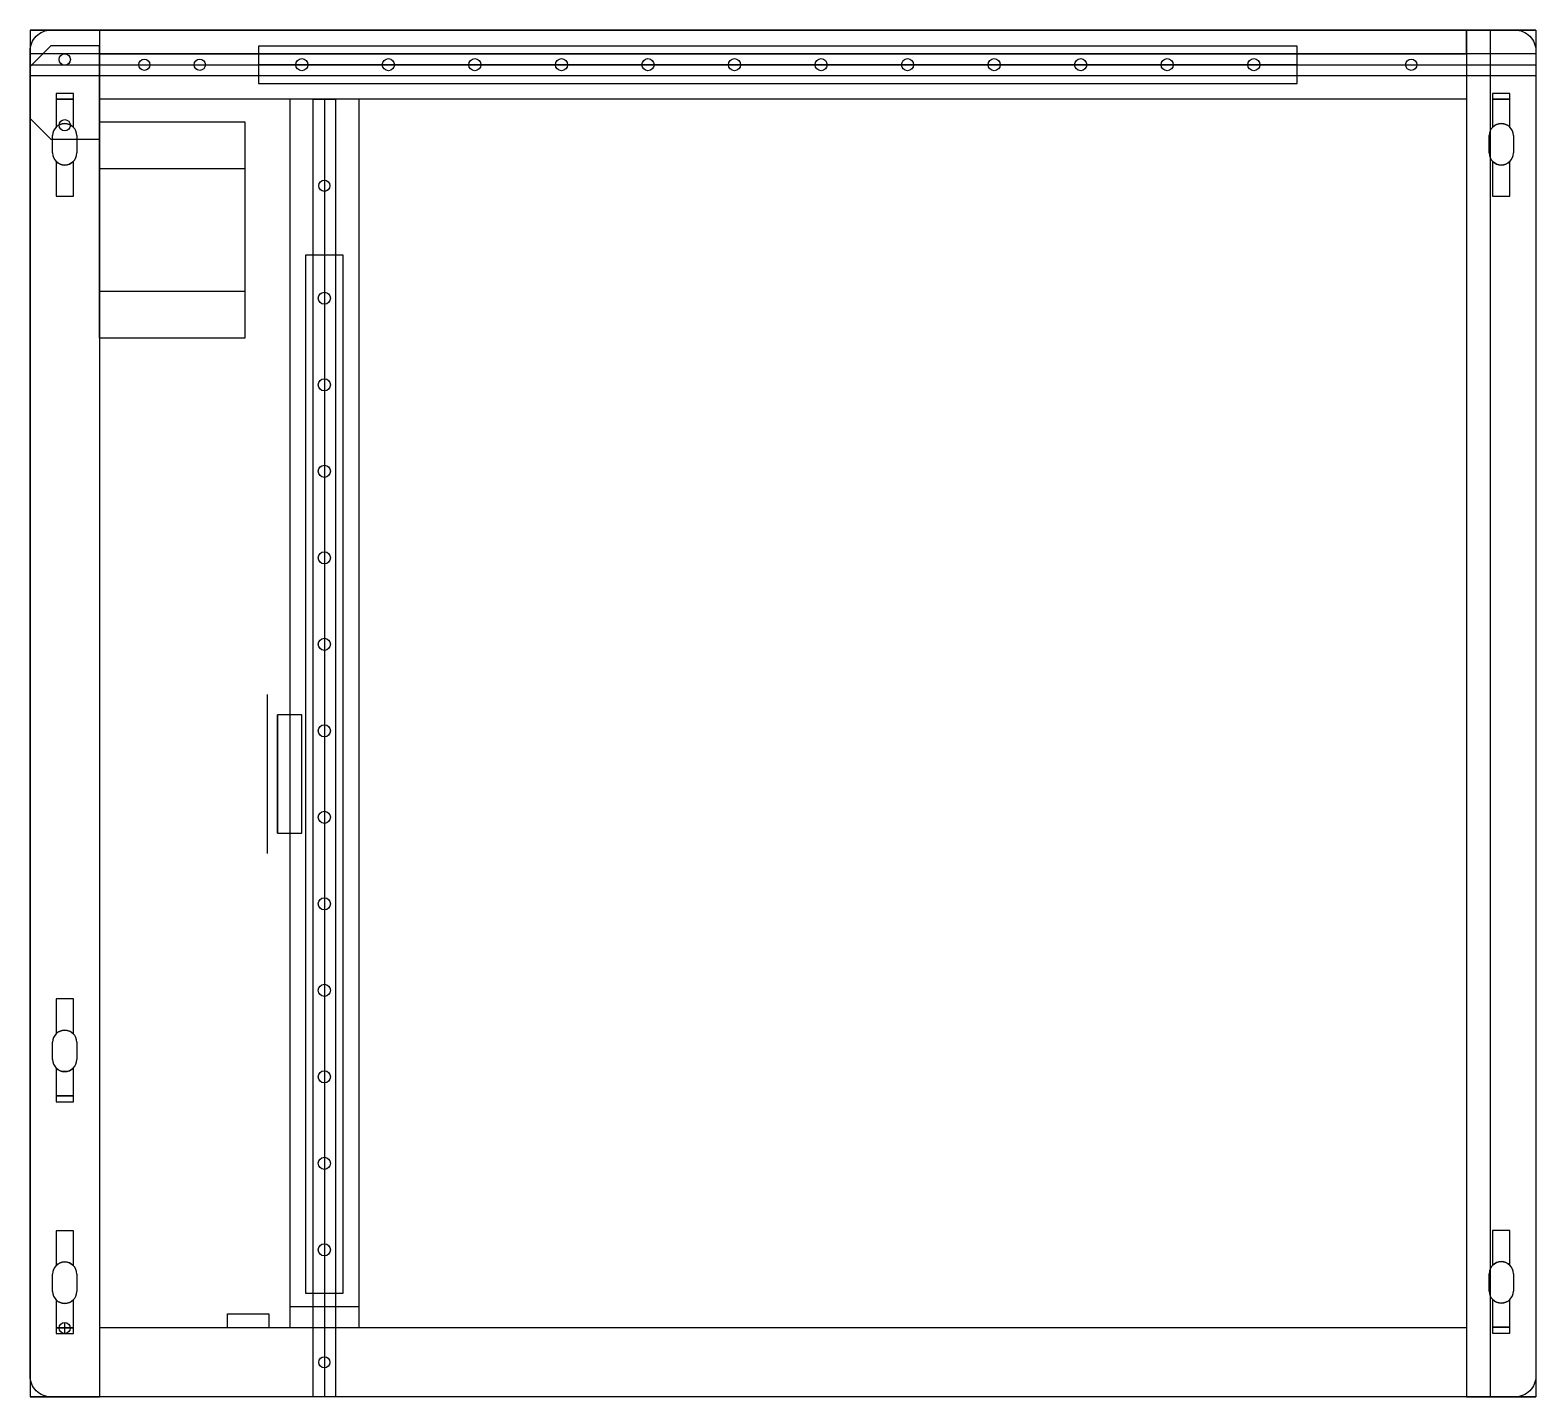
# Model space of a CAD drawing. Header units: millimetres. Extents: x -217 to 218, y -354 to 41.
import ezdxf

# ---------------------------------------------------------------- set-up
doc = ezdxf.new("R2010")
doc.units = ezdxf.units.MM
doc.layers.get('0').update_dxf_attribs({"linetype": 'CONTINUOUS'})

msp = doc.modelspace()

# ---------------------------------------------------------------- linework, layer by layer
for p, q in [((-217.39, 41.49), (-217.39, -353.51)), ((-209.89, 41.49), (-204.89, 41.49)), ((197.61, 41.49), (-197.39, 41.49)), ((-197.39, 41.49), (-197.39, -353.51)), ((197.61, 41.49), (197.61, -353.51)), ((205.11, 41.49), (210.11, 41.49)), ((217.61, 41.49), (217.61, -353.51)), ((-217.39, 31.49), (217.61, 31.49)), ((148.61, 31.49), (-151.39, 31.49)), ((197.61, 21.49), (-197.39, 21.49)), ((-142.39, 21.49), (-142.39, -333.51)), ((-132.39, 21.49), (-132.39, -353.51)), ((-122.39, 21.49), (-122.39, -333.51)), ((-197.39, 14.99), (-155.39, 14.99)), ((-210.89, 6), (-210.89, 11)), ((-203.89, 11), (-203.89, 6)), ((204.11, 6), (204.11, 11)), ((211.11, 11), (211.11, 6)), ((-197.39, 1.49), (-155.39, 1.49)), ((-132.39, -23.51), (-132.39, -323.51)), ((-148.89, -150.51), (-148.89, -196.51)), ((-145.89, -190.61), (-145.89, -156.41)), ((-210.89, -256.02), (-210.89, -251.02)), ((-203.89, -251.02), (-203.89, -256.02)), ((-210.89, -323.02), (-210.89, -318.02)), ((-203.89, -318.02), (-203.89, -323.02)), ((204.11, -322.92), (204.11, -317.92)), ((211.11, -317.92), (211.11, -322.92)), ((-122.39, -327.51), (-142.39, -327.51)), ((-207.39, -335.21), (-207.39, -332.04)), ((197.61, -333.51), (-197.39, -333.51)), ((-204.89, -353.51), (-209.89, -353.51)), ((197.61, -353.51), (-197.39, -353.51)), ((210.11, -353.51), (205.11, -353.51))]:
    msp.add_line(p, q)
for points in [[(-217.39, 41.49), (-210.49, 41.49), (-213.38, 41.49), (-210.39, 41.49), (-204.39, 41.49), (-201.39, 41.49), (-204.29, 41.49), (-197.39, 41.49), (-198.69, 41.49), (-200.39, 41.49), (-203.39, 41.49), (-200.39, 41.49), (-198.69, 41.49), (-197.39, 41.49), (-204.29, 41.49), (-201.39, 41.49), (-204.39, 41.49), (-210.39, 41.49), (-213.38, 41.49), (-210.49, 41.49)], [(-217.39, 41.49), (-216.09, 41.49), (-214.38, 41.49), (-211.39, 41.49), (-214.38, 41.49), (-216.09, 41.49)], [(197.61, 34.59), (197.61, 41.49), (-197.39, 41.49), (-197.39, 34.59)], [(197.61, 41.49), (204.51, 41.49), (201.62, 41.49), (204.61, 41.49), (210.61, 41.49), (213.61, 41.49), (210.71, 41.49), (217.61, 41.49), (216.31, 41.49), (214.61, 41.49), (211.61, 41.49), (214.61, 41.49), (216.31, 41.49), (217.61, 41.49), (210.71, 41.49), (213.61, 41.49), (210.61, 41.49), (204.61, 41.49), (201.62, 41.49), (204.51, 41.49)], [(197.61, 41.49), (198.91, 41.49), (200.62, 41.49), (203.61, 41.49), (200.62, 41.49), (198.91, 41.49)], [(204.51, 41.49), (197.61, 41.49), (197.61, -353.51), (204.51, -353.51)], [(-211.39, 36.99), (-217.39, 30.99), (-217.39, 15.99), (-211.39, 9.99), (-197.39, 9.99), (-197.39, 36.99)], [(-151.39, 26.09), (148.61, 26.09), (148.61, 36.89), (-151.39, 36.89)], [(-217.39, 34.69), (217.61, 34.69), (217.61, 28.29), (-217.39, 28.29)], [(-209.89, 21.49), (-204.89, 21.49), (-204.89, 23.19), (-209.89, 23.19)], [(205.11, 21.49), (210.11, 21.49), (210.11, 23.19), (205.11, 23.19)], [(-135.59, 21.49), (-129.19, 21.49), (-129.19, -353.51), (-135.59, -353.51)], [(-197.39, 14.99), (-155.39, 14.99), (-155.39, -34.01), (-197.39, -34.01)], [(-197.39, 1.49), (-155.39, 1.49), (-155.39, -47.51), (-197.39, -47.51)], [(-126.99, -323.51), (-126.99, -23.51), (-137.79, -23.51), (-137.79, -323.51)], [(-138.89, -156.41), (-145.89, -156.41), (-145.89, -190.61), (-138.89, -190.61)], [(-204.89, -266.51), (-209.89, -266.51), (-209.89, -268.21), (-204.89, -268.21)], [(-160.39, -329.51), (-148.39, -329.51), (-148.39, -333.51), (-160.39, -333.51)], [(-204.89, -333.51), (-209.89, -333.51), (-209.89, -335.21), (-204.89, -335.21)], [(210.11, -333.4), (205.11, -333.4), (205.11, -335.1), (210.11, -335.1)], [(-217.39, -353.51), (-216.09, -353.51), (-214.38, -353.51), (-211.39, -353.51), (-214.38, -353.51), (-216.09, -353.51)], [(-217.39, -353.51), (-210.49, -353.51), (-213.38, -353.51), (-210.39, -353.51), (-204.39, -353.51), (-201.39, -353.51), (-204.29, -353.51), (-197.39, -353.51), (-198.69, -353.51), (-200.39, -353.51), (-203.39, -353.51), (-200.39, -353.51), (-198.69, -353.51), (-197.39, -353.51), (-204.29, -353.51), (-201.39, -353.51), (-204.39, -353.51), (-210.39, -353.51), (-213.38, -353.51), (-210.49, -353.51)], [(197.61, -353.51), (198.91, -353.51), (200.62, -353.51), (203.61, -353.51), (200.62, -353.51), (198.91, -353.51)], [(197.61, -353.51), (204.51, -353.51), (201.62, -353.51), (204.61, -353.51), (210.61, -353.51), (213.61, -353.51), (210.71, -353.51), (217.61, -353.51), (216.31, -353.51), (214.61, -353.51), (211.61, -353.51), (214.61, -353.51), (216.31, -353.51), (217.61, -353.51), (210.71, -353.51), (213.61, -353.51), (210.61, -353.51), (204.61, -353.51), (201.62, -353.51), (204.51, -353.51)]]:
    msp.add_lwpolyline(points, close=True)
for points in [[(-211.39, 41.49), (211.61, 41.49, -0.414214), (217.61, 35.49), (217.61, -347.51, -0.414214), (211.61, -353.51), (-211.39, -353.51, -0.414214), (-217.39, -347.51), (-217.39, 35.49, -0.414214)], [(-204.89, 21.49), (-209.89, 21.49), (-209.89, 13.45, -0.420204), (-204.89, 13.45)], [(210.11, 21.49), (205.11, 21.49), (205.11, 13.45, -0.420204), (210.11, 13.45)], [(-204.89, -6.51), (-204.89, 3.55, -0.420204), (-209.89, 3.55), (-209.89, -6.51)], [(210.11, -6.51), (210.11, 3.55, -0.420204), (205.11, 3.55), (205.11, -6.51)], [(-209.89, -238.51), (-209.89, -248.57, -0.420204), (-204.89, -248.57), (-204.89, -238.51)], [(-209.89, -266.51), (-204.89, -266.51), (-204.89, -258.47, -0.420204), (-209.89, -258.47)], [(-209.89, -305.51), (-209.89, -315.57, -0.420204), (-204.89, -315.57), (-204.89, -305.51)], [(205.11, -305.4), (205.11, -315.47, -0.420204), (210.11, -315.47), (210.11, -305.4)], [(-209.89, -333.51), (-204.89, -333.51), (-204.89, -325.47, -0.420204), (-209.89, -325.47)], [(205.11, -333.4), (210.11, -333.4), (210.11, -325.36, -0.420204), (205.11, -325.36)]]:
    msp.add_lwpolyline(points, format="xyb", close=True)
for centre, radius in [((-207.39, 32.99), 1.63), ((-184.39, 31.49), 1.63), ((-168.39, 31.49), 1.63), ((-138.89, 31.49), 1.75), ((-138.89, 31.49), 1.75), ((-113.89, 31.49), 1.75), ((-113.89, 31.49), 1.75), ((-88.89, 31.49), 1.75), ((-88.89, 31.49), 1.75), ((-63.89, 31.49), 1.75), ((-38.89, 31.49), 1.75), ((-13.89, 31.49), 1.75), ((11.11, 31.49), 1.75), ((36.11, 31.49), 1.75), ((61.11, 31.49), 1.75), ((86.11, 31.49), 1.75), ((111.11, 31.49), 1.75), ((136.11, 31.49), 1.75), ((181.61, 31.49), 1.63), ((-207.39, 13.99), 1.63), ((-207.39, 13.99), 1.63), ((-132.39, -3.51), 1.62), ((-132.39, -36.01), 1.75), ((-132.39, -61.01), 1.75), ((-132.39, -86.01), 1.75), ((-132.39, -111.01), 1.75), ((-132.39, -136.01), 1.75), ((-132.39, -161.01), 1.75), ((-132.39, -186.01), 1.75), ((-132.39, -211.01), 1.75), ((-132.39, -236.01), 1.75), ((-132.39, -261.01), 1.75), ((-132.39, -286.01), 1.75), ((-132.39, -311.01), 1.75), ((-207.39, -333.62), 1.59), ((-132.39, -343.51), 1.62)]:
    msp.add_circle(centre, radius)
for centre, start, end in [((-207.39, 11), 0, 180), ((207.61, 11), 0, 180), ((-207.39, 6), -180, 0), ((207.61, 6), -180, 0), ((-207.39, -251.02), 0, 180), ((-207.39, -256.02), -180, 0), ((-207.39, -318.02), 0, 180), ((207.61, -317.92), 0, 180), ((-207.39, -323.02), -180, 0), ((207.61, -322.92), 180, 360)]:
    msp.add_arc(centre, 3.5, start, end)

doc.saveas('drawing.dxf')
